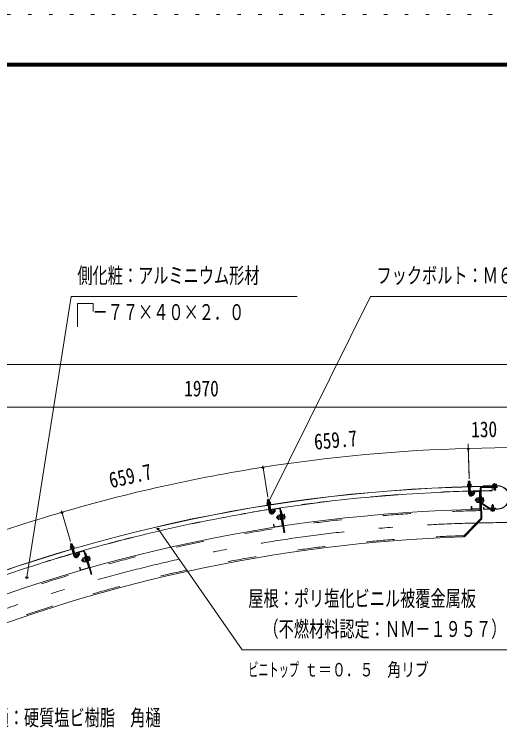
# Model space of a CAD drawing. Units: millimetres, scale not verified. Extents: x -31992 to 32005, y -14700 to 14700.
# Drawn here: x 23628 to 29192, y 6454 to 14700 of the extents above; entities that cross this region are included whole.
import ezdxf
from ezdxf.enums import TextEntityAlignment as Align

# ---------------------------------------------------------------- set-up
doc = ezdxf.new("R2010")
doc.units = ezdxf.units.MM
doc.header["$LTSCALE"] = 80
for name, pattern in [('USER2', [10, 4, -6]), ('USER3', [24, 12, -5, 2, -5]), ('USER4', [3, 0.5, -2.5])]:
    doc.linetypes.add(name, pattern=pattern)
for name, color, linetype, lineweight in [('0-6_2-02BOLD', 7, 'Continuous', 18), ('0-7_2-12HIDDEN', 3, 'USER2', 18), ('0-8_2-22CENTER', 3, 'USER3', 18), ('0-9_2-42THIN', 4, 'Continuous', 18), ('0-A_2-52DIM', 3, 'Continuous', 18), ('0-C_F-F1PAPER', 5, 'Continuous', 18), ('0-D_F-E_J_ADD', 5, 'USER4', 18)]:
    doc.layers.add(name, color=color, linetype=linetype, lineweight=lineweight)
doc.styles.add('ＭＳ ゴシック', font='')
doc.styles.get('ＭＳ ゴシック').set_extended_font_data('MS Gothic')

msp = doc.modelspace()

# ---------------------------------------------------------------- linework, layer by layer
at = {"layer": '0-6_2-02BOLD'}
for p, q in [((28854.51, 9314.07), (28853.75, 9342.59)), ((28866.35, 9296.89), (28822.62, 9295.71)), ((28822.62, 9295.71), (28822.76, 9290.46)), ((28866.49, 9291.64), (28822.76, 9290.46)), ((28824.43, 9290.51), (28824.58, 9284.91)), ((28864.98, 9285.99), (28824.58, 9284.91)), ((28833.96, 9311.76), (28834.38, 9296.03)), ((28836.49, 9202.87), (28834.33, 9283.42)), ((28856.01, 9258.19), (28835.02, 9257.62)), ((28854.16, 9312.3), (28854.59, 9296.57)), ((28857.48, 9203.43), (28855.32, 9283.98)), ((28861.16, 9314.25), (28864.26, 9312.57)), ((28864.26, 9312.57), (28864.69, 9296.84)), ((28864.83, 9291.59), (28864.98, 9285.99)), ((28866.35, 9296.89), (28866.49, 9291.64)), ((28967.68, 9266.62), (28974.59, 8920.89)), ((28978.87, 9266.85), (28985.89, 8916.48)), ((28985.74, 9273.99), (29163.5, 9277.54)), ((29002.16, 9292.87), (29165.57, 9296.14)), ((29002.16, 9292.87), (29002.19, 9291.12)), ((29165.61, 9294.39), (29002.19, 9291.12)), ((29107.22, 9290.58), (29107.87, 9238.08)), ((29113.15, 9300.69), (29156.89, 9301.56)), ((29113.15, 9300.69), (29113.26, 9295.09)), ((29117.6, 9314.78), (29114.57, 9312.96)), ((29114.57, 9312.96), (29114.82, 9300.73)), ((29124.78, 9287.97), (29124.67, 9293.57)), ((29124.68, 9313.16), (29124.92, 9300.93)), ((29125.5, 9251.93), (29125.01, 9276.77)), ((29125.51, 9251.93), (29146.5, 9252.35)), ((29125.51, 9251.93), (29129.07, 9248.5)), ((29143.07, 9248.78), (29129.07, 9248.5)), ((29143.07, 9248.78), (29146.5, 9252.35)), ((29144.88, 9313.56), (29145.12, 9301.33)), ((29145.78, 9288.39), (29145.66, 9293.99)), ((29146.5, 9252.35), (29146, 9277.2)), ((29156.89, 9301.56), (29157.01, 9295.97)), ((28863.54, 9222.53), (28864.01, 9198.74)), ((28869.62, 9198.85), (28864.01, 9198.74)), ((28869.14, 9222.65), (28869.62, 9198.85)), ((28957.1, 9235.61), (28874.52, 9233.95)), ((28957.21, 9230.01), (28874.62, 9228.36)), ((28884.8, 9184.35), (28908.88, 9209.75)), ((28929.01, 9152.08), (28931.36, 9156.34)), ((28931.36, 9156.34), (28951.67, 9156.75)), ((28958.6, 9160.38), (28964.2, 9160.48)), ((28958.6, 9160.38), (28959.79, 9100.88)), ((28962.92, 9224.52), (28966.67, 9036.96)), ((28968.99, 9200.84), (28980.19, 9201.07)), ((28986.59, 9160.94), (28981, 9160.82)), ((28986.59, 9160.94), (28987.78, 9101.44)), ((29003.47, 9157.79), (28986.67, 9157.45)), ((29005.99, 9153.62), (29003.47, 9157.79)), ((26525.81, 9100.53), (26523.07, 9098.31)), ((26523.07, 9098.31), (26525.51, 9082.76)), ((26567.89, 9084.1), (26524.67, 9077.32)), ((26559.7, 9105.84), (26525.81, 9100.53)), ((26526.32, 9077.58), (26527.19, 9072.04)), ((26567.12, 9078.31), (26527.19, 9072.04)), ((26527.96, 9129.73), (26530.87, 9133.73)), ((26527.96, 9129.73), (26548.71, 9132.99)), ((26532.38, 9101.56), (26527.96, 9129.73)), ((26530.87, 9133.73), (26544.71, 9135.9)), ((26533.05, 9099.87), (26535.49, 9084.33)), ((26549.54, 8992.22), (26537.05, 9071.82)), ((26544.71, 9135.9), (26548.71, 9132.99)), ((26553.13, 9104.81), (26548.71, 9132.99)), ((26553.01, 9103.01), (26555.45, 9087.47)), ((26570.29, 8995.47), (26557.8, 9075.07)), ((26566.25, 9083.84), (26567.12, 9078.31)), ((26567.08, 9089.29), (26567.89, 9084.1)), ((28922.18, 9143.89), (28917.03, 9138.54)), ((28917.38, 9121.04), (28917.03, 9138.54)), ((28917.38, 9121.04), (28922.74, 9115.9)), ((28922.18, 9143.89), (28929.17, 9144.03)), ((28931.63, 9143.21), (28951.94, 9143.62)), ((28932.15, 9116.95), (28952.46, 9117.36)), ((28959.2, 9130.63), (28952.06, 9137.49)), ((28952.19, 9130.49), (28959.33, 9123.63)), ((28959.74, 9103.33), (28952.74, 9103.19)), ((28959.79, 9100.88), (28965.39, 9101)), ((29072.83, 9030.94), (28979.3, 9090.62)), ((28987.78, 9101.44), (28982.18, 9101.34)), ((29078.85, 9040.38), (28985.33, 9100.06)), ((29003.74, 9144.65), (28986.93, 9144.32)), ((29004.26, 9118.39), (28987.45, 9118.06)), ((29104.57, 9073.67), (29101.14, 9070.1)), ((29104.57, 9073.67), (29118.56, 9073.95)), ((29122.13, 9070.52), (29118.56, 9073.95)), ((26561.8, 9049.58), (26541.05, 9046.33)), ((26573.84, 9015.19), (26577.37, 8991.65)), ((26664.94, 9040.18), (26583.26, 9027.93)), ((26665.78, 9034.64), (26584.09, 9022.39)), ((26599.84, 8980.05), (26620.45, 9008.34)), ((26672.14, 9029.93), (26699.97, 8844.41)), ((26677.69, 9030.77), (26718.59, 8758.01)), ((26681.21, 9007.22), (26692.29, 9008.89)), ((26692.29, 9008.89), (26729.66, 8759.68)), ((28872.41, 9058.88), (28866.81, 9058.76)), ((28866.81, 9058.76), (28867.29, 9034.97)), ((28872.41, 9058.88), (28872.89, 9035.08)), ((28961.19, 9031.25), (28878.6, 9029.59)), ((28961.3, 9025.65), (28878.71, 9023.99)), ((29008.85, 9045.86), (29007.1, 9045.82)), ((29007.1, 9045.82), (29007.42, 9030.07)), ((29008.85, 9045.86), (29009.17, 9030.11)), ((29170.9, 9029.84), (29012.74, 9026.68)), ((29170.94, 9028.1), (29012.77, 9024.93)), ((29092.65, 9008.69), (29092.41, 9020.92)), ((29095.75, 9006.98), (29092.65, 9008.69)), ((29130.04, 9007.67), (29095.75, 9006.98)), ((29122.13, 9070.52), (29101.14, 9070.1)), ((29101.14, 9070.1), (29101.75, 9039.66)), ((29102.76, 9008.89), (29102.51, 9021.12)), ((29122.13, 9070.52), (29122.74, 9040.08)), ((29122.96, 9009.3), (29122.72, 9021.53)), ((29134.48, 9021.76), (29134.37, 9027.36)), ((26642.1, 8944.73), (26637.68, 8938.77)), ((26640.28, 8921.46), (26637.68, 8938.77)), ((26640.28, 8921.46), (26646.25, 8917.04)), ((26642.1, 8944.73), (26649.02, 8945.77)), ((26642.1, 8944.73), (26646.25, 8917.04)), ((26646.25, 8917.04), (26653.17, 8918.08)), ((26647.82, 8953.73), (26649.61, 8958.27)), ((26649.61, 8958.27), (26669.7, 8961.28)), ((26651.56, 8945.28), (26671.65, 8948.3)), ((26655.45, 8919.3), (26675.54, 8922.31)), ((26676.47, 8963.34), (26669.54, 8962.3)), ((26669.54, 8962.3), (26677.64, 8908.3)), ((26680.52, 8936.34), (26672.56, 8942.23)), ((26673.6, 8935.3), (26681.56, 8929.42)), ((26676.11, 8965.76), (26681.64, 8966.59)), ((26684.56, 8909.34), (26677.64, 8908.3)), ((26703.8, 8969.92), (26698.26, 8969.08)), ((26722.89, 8955.98), (26706.26, 8953.48)), ((26726.78, 8930), (26710.16, 8927.5)), ((26728.73, 8917.01), (26712.1, 8914.51)), ((26723.97, 8965.15), (26730.52, 8921.54)), ((26730.52, 8921.54), (26728.73, 8917.01)), ((28770.7, 8708.68), (28974.59, 8920.89)), ((28788.68, 8711.22), (28985.89, 8916.48)), ((26603.68, 8854.03), (26598.14, 8853.2)), ((26598.14, 8853.2), (26601.66, 8829.66)), ((26603.68, 8854.03), (26607.2, 8830.5)), ((26695.25, 8838.04), (26613.57, 8825.79)), ((26696.09, 8832.5), (26614.4, 8820.25)), ((26729.66, 8759.68), (26718.59, 8758.01)), ((28780.61, 8718.98), (28788.68, 8711.22)), ((24271.18, 8593.81), (24268.74, 8591.25)), ((24268.74, 8591.25), (24273.15, 8576.15)), ((24269.55, 8623.05), (24289.7, 8628.94)), ((24269.55, 8623.05), (24271.93, 8627.39)), ((24277.56, 8595.67), (24269.55, 8623.05)), ((24304.1, 8603.44), (24271.18, 8593.81)), ((24271.93, 8627.39), (24285.36, 8631.32)), ((24315.02, 8582.92), (24273.03, 8570.65)), ((24314.99, 8577.08), (24276.2, 8565.74)), ((24278.44, 8594.09), (24282.85, 8578.99)), ((24285.36, 8631.32), (24289.7, 8628.94)), ((24297.71, 8601.57), (24289.7, 8628.94)), ((24297.83, 8599.76), (24302.25, 8584.66)), ((24313.42, 8582.46), (24314.99, 8577.08)), ((24313.54, 8587.97), (24315.02, 8582.92)), ((24274.62, 8571.11), (24276.2, 8565.74)), ((24308.63, 8489.45), (24286.01, 8566.78)), ((24313.41, 8547.91), (24293.25, 8542.02)), ((24328.78, 8495.33), (24306.17, 8572.68)), ((24329.77, 8515.35), (24336.3, 8492.46)), ((24335.16, 8516.89), (24341.69, 8494)), ((24341.69, 8494), (24336.3, 8492.46)), ((24416.91, 8551.84), (24337.47, 8529.19)), ((24418.44, 8546.45), (24339.01, 8523.81)), ((24341.65, 8493.93), (24358.45, 8524.63)), ((24358.45, 8524.63), (24376.87, 8514.55)), ((24360.07, 8483.85), (24376.87, 8514.55)), ((24425.37, 8542.6), (24476.79, 8362.19)), ((24430.75, 8544.14), (24506.36, 8278.9)), ((24437.27, 8521.25), (24448.05, 8524.32)), ((24406.51, 8454.25), (24402.9, 8447.76)), ((24407.7, 8430.93), (24402.9, 8447.76)), ((24406.51, 8454.25), (24413.25, 8456.17)), ((24406.51, 8454.25), (24414.19, 8427.32)), ((24407.7, 8430.93), (24414.19, 8427.32)), ((24414.19, 8427.32), (24420.92, 8429.24)), ((24415.82, 8456), (24435.36, 8461.57)), ((24423.02, 8430.74), (24442.56, 8436.31)), ((24438.21, 8477.11), (24431.48, 8475.2)), ((24431.48, 8475.2), (24446.44, 8422.69)), ((24445.69, 8450.86), (24437.04, 8455.67)), ((24437.54, 8479.47), (24442.93, 8481.01)), ((24437.54, 8479.47), (24453.85, 8422.25)), ((24438.96, 8448.94), (24447.61, 8444.13)), ((24453.17, 8424.61), (24446.44, 8422.69)), ((24453.85, 8422.25), (24459.24, 8423.79)), ((24464.46, 8487.15), (24459.08, 8485.61)), ((24464.46, 8487.15), (24480.78, 8429.93)), ((24481.59, 8488.41), (24465.42, 8483.8)), ((24485.19, 8475.78), (24469.02, 8471.17)), ((24480.78, 8429.93), (24475.39, 8428.39)), ((24492.39, 8450.52), (24476.22, 8445.91)), ((24485.09, 8485.02), (24481.59, 8488.41)), ((24380.07, 8359.36), (24374.68, 8357.83)), ((24374.68, 8357.83), (24381.2, 8334.94)), ((24380.07, 8359.36), (24386.59, 8336.47)), ((24472.94, 8355.27), (24393.51, 8332.62)), ((24474.48, 8349.88), (24395.04, 8327.24))]:
    msp.add_line(p, q, dxfattribs=at)
for points in [[(28832.75, 9342.02), (28836.16, 9345.61), (28850.15, 9345.99), (28853.75, 9342.59)], [(28833.52, 9313.51), (28832.75, 9342.02), (28853.75, 9342.59)], [(28861.16, 9314.25), (28826.87, 9313.33), (28823.87, 9311.49), (28824.29, 9295.75)], [(28985.51, 9285.19), (29163.27, 9288.74), (29163.5, 9277.54)], [(29117.6, 9314.78), (29151.89, 9315.47), (29154.98, 9313.76), (29155.22, 9301.54)], [(28869.56, 9198.79), (28893.63, 9224.2), (28908.88, 9209.75)], [(28958.65, 9157.92), (28951.65, 9157.78), (28952.74, 9103.19)], [(29005.99, 9153.62), (29006.88, 9109.53), (29004.52, 9105.26), (28987.71, 9104.93)], [(26567.08, 9089.29), (26523.86, 9082.5), (26524.67, 9077.32)], [(26559.7, 9105.84), (26562.99, 9104.57), (26565.43, 9089.03)], [(28922.18, 9143.89), (28922.74, 9115.9), (28929.73, 9116.04)], [(28929.01, 9152.08), (28929.89, 9107.99), (28932.41, 9103.81), (28952.72, 9104.22)], [(26579.38, 9016.02), (26582.91, 8992.48), (26577.37, 8991.65)], [(26582.86, 8992.42), (26603.48, 9020.71), (26620.45, 9008.34)], [(29082.76, 9039.28), (29147.24, 9040.57), (29147.46, 9029.37)], [(29134.48, 9021.76), (29090.74, 9020.89), (29090.63, 9026.49)], [(29130.04, 9007.67), (29133.06, 9009.5), (29132.82, 9021.73)], [(26647.82, 8953.73), (26654.37, 8910.12), (26657.4, 8906.31), (26677.49, 8909.32)], [(26676.11, 8965.76), (26684.93, 8906.92), (26690.47, 8907.75)], [(26703.8, 8969.92), (26712.62, 8911.07), (26707.08, 8910.24)], [(26723.97, 8965.15), (26720.94, 8968.97), (26704.31, 8966.47)], [(24313.54, 8587.97), (24271.55, 8575.68), (24273.03, 8570.65)], [(24304.1, 8603.44), (24307.53, 8602.6), (24311.95, 8587.5)], [(24448.05, 8524.32), (24517.13, 8281.97), (24506.36, 8278.9)], [(24411.04, 8463.91), (24412.23, 8468.64), (24431.76, 8474.2)], [(24411.04, 8463.91), (24423.13, 8421.5), (24426.63, 8418.11), (24446.16, 8423.68)], [(24485.09, 8485.02), (24497.18, 8442.61), (24495.99, 8437.89), (24479.82, 8433.28)]]:
    msp.add_lwpolyline(points, dxfattribs=at)
for centre, radius, start, end in [((29325.61, -8626.52), 17918.42, 90.69833, 114.33472), ((29325.61, -8626.52), 17916.67, 90.69833, 114.33472), ((28829.09, 9305.28), 8.11, 52.99149, 91.53772), ((28844.82, 9284.02), 29.79, 71.70639, 111.36684), ((28859.38, 9306.09), 8.11, 91.53772, 130.06915), ((29325.61, -8626.52), 17865.92, 90.69833, 91.50403), ((28985.88, 9266.99), 18.2, 91.146, 181.146), ((28985.88, 9266.99), 7, 91.146, 181.146), ((29119.75, 9306.71), 8.11, 52.61456, 91.146), ((29135.34, 9285.35), 29.79, 71.31689, 110.97733), ((29150.05, 9307.32), 8.11, 91.146, 129.69225), ((29168.26, 9162.12), 134.05, 271.146, 91.146), ((29168.26, 9162.12), 132.3, 271.146, 91.146), ((29325.61, -8626.52), 17865.92, 91.57138, 98.8867), ((28864.48, 9203.61), 28, 181.51164, 316.53772), ((28864.48, 9203.61), 7, 181.48558, 316.53772), ((28874.74, 9222.75), 11.2, 91.146, 181.146), ((28874.74, 9222.75), 5.6, 91.146, 181.146), ((28957.32, 9224.41), 11.2, 1.146, 91.146), ((28957.32, 9224.41), 5.6, 1.146, 91.146), ((26529.04, 9092.82), 8.11, 60.37416, 98.92039), ((26547.37, 9073.76), 29.79, 79.08907, 118.74951), ((26558.99, 9097.52), 8.11, 98.92039, 137.45183), ((28939.12, 9149.93), 10.07, 181.146, 221.87283), ((28966.06, 9130.77), 36.61, 160.12059, 202.17142), ((28939.91, 9110.54), 10.07, 140.41917, 181.146), ((28989.1, 9105.96), 18.2, 181.146, 237.45593), ((28989.1, 9105.96), 7, 181.146, 237.45593), ((28969.83, 9130.84), 36.61, 340.12061, 22.17142), ((28995.98, 9151.07), 10.07, 320.41917, 1.146), ((28996.76, 9111.67), 10.07, 1.146, 41.87283), ((29325.61, -8626.52), 17655.92, 91.146, 114.19534), ((29325.61, -8626.52), 17865.92, 98.95406, 106.26938), ((26577.21, 8996.54), 28, 188.89432, 323.92039), ((26577.21, 8996.54), 7, 188.86824, 323.92039), ((26584.92, 9016.86), 11.2, 98.52867, 188.52867), ((26584.92, 9016.86), 5.6, 98.52867, 188.52867), ((26666.6, 9029.1), 11.2, 8.52867, 98.52867), ((26666.6, 9029.1), 5.6, 8.52867, 98.52867), ((28878.49, 9035.19), 11.2, 181.146, 271.146), ((28878.49, 9035.19), 5.6, 181.146, 271.146), ((28961.07, 9036.85), 5.6, 271.146, 1.146), ((28961.07, 9036.85), 11.2, 271.146, 1.146), ((29012.66, 9030.18), 5.25, 181.146, 271.146), ((29012.66, 9030.18), 3.5, 181.146, 271.146), ((29082.62, 9046.28), 18.2, 237.45593, 271.146), ((29082.62, 9046.28), 7, 237.45593, 271.146), ((29097.58, 9015.13), 8.11, 271.146, 309.69225), ((29112.3, 9037.11), 29.79, 251.31689, 290.97733), ((29127.88, 9015.74), 8.11, 232.61456, 271.146), ((26658.13, 8952.91), 10.07, 188.52867, 229.25551), ((26687.3, 8937.36), 36.61, 167.50327, 209.55408), ((26663.97, 8913.94), 10.07, 147.80185, 188.52867), ((26714.37, 8961.34), 10.07, 327.80185, 8.52867), ((26691.04, 8937.92), 36.61, 347.50327, 29.55408), ((26720.21, 8922.37), 10.07, 8.52867, 49.25551), ((26612.74, 8831.33), 11.2, 188.52867, 278.52867), ((26612.74, 8831.33), 5.6, 188.52867, 278.52867), ((26694.43, 8843.58), 5.6, 278.52867, 8.52867), ((26694.43, 8843.58), 11.2, 278.52867, 8.52867), ((29325.61, -8626.52), 17344.08, 91.83345, 112.94801), ((24275.36, 8586.59), 8.11, 67.75682, 106.30305), ((24296, 8570.03), 29.79, 86.47173, 126.13219), ((24304.46, 8595.09), 8.11, 106.30305, 144.8345), ((29325.61, -8626.52), 17865.92, 106.33673, 113.65205), ((24335.5, 8497.29), 7, 196.25092, 331.30305), ((24340.54, 8518.42), 11.2, 105.91135, 195.91135), ((24340.54, 8518.42), 5.6, 105.91135, 195.91135), ((24419.98, 8541.07), 11.2, 15.91135, 105.91135), ((24419.98, 8541.07), 5.6, 15.91135, 105.91135), ((24335.5, 8497.29), 28, 196.27699, 331.30305), ((24421.36, 8464.41), 10.07, 195.91135, 236.63817), ((24452.29, 8452.74), 36.61, 174.88594, 216.93675), ((24432.17, 8426.51), 10.07, 155.18452, 195.91135), ((24476.05, 8480), 10.07, 335.18452, 15.91135), ((24455.93, 8453.78), 36.61, 354.88594, 36.93675), ((24486.85, 8442.11), 10.07, 15.91135, 56.63817), ((24391.97, 8338.01), 11.2, 195.91135, 285.91135), ((24391.97, 8338.01), 5.6, 195.91135, 285.91135), ((24471.41, 8360.66), 5.6, 285.91135, 15.91135), ((24471.41, 8360.66), 11.2, 285.91135, 15.91135)]:
    msp.add_arc(centre, radius, start, end, dxfattribs=at)
at = {"layer": '0-7_2-12HIDDEN'}
for radius, start, end in [(17867.67, 90.69833, 91.50404), (17867.67, 91.57138, 98.8867), (17641.22, 91.146, 114.19611), (17867.67, 98.95406, 106.26938), (17358.77, 91.78378, 112.98013), (17867.67, 106.33672, 113.65205)]:
    msp.add_arc((29325.61, -8626.52), radius, start, end, dxfattribs=at)
at = {"layer": '0-8_2-22CENTER'}
for p, q in [((28842.9, 9355.43), (28846.99, 9203.14)), ((29134.53, 9325.63), (29136.28, 9238.14)), ((28908.48, 9224.6), (28877.18, 9191.57)), ((26536.3, 9144.33), (26559.92, 8993.83)), ((29016.93, 9131.78), (28906.7, 9129.57)), ((29113.1, 8996.83), (29111.35, 9084.31)), ((26618.15, 9023.01), (26591.35, 8986.24)), ((26628.59, 8928.56), (26737.63, 8944.91)), ((24275.95, 8638.6), (24318.71, 8492.38)), ((24372.7, 8528.8), (24350.86, 8488.89)), ((24395.21, 8436.47), (24501.23, 8466.69))]:
    msp.add_line(p, q, dxfattribs=at)
for centre, radius, start, end in [((28864.48, 9203.61), 17.5, 181.5377, 316.5377), ((26577.21, 8996.54), 17.5, 188.92038, 323.92038), ((29325.61, -8626.52), 17500, 90, 114.75879), ((24335.5, 8497.29), 17.5, 196.30305, 331.30305)]:
    msp.add_arc(centre, radius, start, end, dxfattribs=at)
at = {"layer": '0-9_2-42THIN'}
for p, q in [((28836.32, 9313.59), (28835.48, 9344.89)), ((28851.71, 9313.99), (28850.87, 9345.31)), ((28835.15, 9252.77), (28837.82, 9257.7)), ((28837.82, 9257.7), (28837.12, 9283.49)), ((29127.47, 9293.63), (29127.59, 9288.03)), ((29127.81, 9276.83), (29128.36, 9249.19)), ((29142.87, 9293.93), (29142.98, 9288.34)), ((29143.2, 9277.14), (29143.75, 9249.5)), ((26535.15, 9101.99), (26530.29, 9132.94)), ((26543.82, 9046.76), (26539.82, 9072.25)), ((26550.36, 9104.38), (26545.5, 9135.32)), ((28929.24, 9140.53), (28918.74, 9140.32)), ((28929.66, 9119.54), (28919.16, 9119.33)), ((29104.54, 9039.72), (29103.88, 9072.96)), ((29119.94, 9040.03), (29119.28, 9073.27)), ((26541.8, 9041.53), (26543.82, 9046.76)), ((26649.53, 8942.31), (26639.15, 8940.76)), ((26652.65, 8921.55), (26642.27, 8919.99)), ((24280.25, 8596.46), (24271.45, 8626.52)), ((24295.02, 8600.78), (24286.24, 8630.84)), ((24310.72, 8547.13), (24303.48, 8571.89)), ((24314.77, 8543.25), (24310.72, 8547.13)), ((24414.21, 8452.8), (24404.1, 8449.92)), ((24419.96, 8432.61), (24409.86, 8429.73))]:
    msp.add_line(p, q, dxfattribs=at)
for points in [[(28856.14, 9253.34), (28853.21, 9258.11), (28852.52, 9283.91)], [(26562.55, 9044.79), (26559.03, 9049.15), (26555.03, 9074.64)], [(24294.61, 8537.36), (24295.94, 8542.8), (24288.7, 8567.57)]]:
    msp.add_lwpolyline(points, dxfattribs=at)
at = {"layer": '0-A_2-52DIM'}
for p, q in [((24279.81, 11465.9), (23770.21, 8247.72)), ((26869.81, 11465.9), (24279.81, 11465.9)), ((27709.8, 11465.9), (26543.93, 9116.94)), ((30509.8, 11465.9), (27709.8, 11465.9)), ((24349.81, 11383.92), (24530.1, 11383.92)), ((24349.81, 11115.9), (24349.81, 11383.92)), ((24530.1, 11383.92), (24530.1, 11293.77)), ((29302.31, 10685.45), (14357.3, 10685.45)), ((14357.3, 10195.45), (29302.31, 10195.45)), ((28841.87, 9399.86), (28831.97, 9776.02)), ((28832.57, 9740.02), (28842.35, 9375.94)), ((28847.02, 9723.53), (28819.02, 9723.53)), ((26493.2, 9508.11), (26465.2, 9508.11)), ((26533.12, 9164.6), (26476.64, 9524.41)), ((26557.94, 9116.94), (26529.94, 9116.94)), ((24186.57, 8992.03), (24158.57, 8992.03)), ((24167.95, 9007.86), (24270.19, 8658.29)), ((25287.15, 8804.41), (25259.15, 8804.41)), ((26239.81, 7412.9), (25273.15, 8804.41)), ((23784.21, 8247.72), (23756.21, 8247.72)), ((26239.81, 7412.9), (29879.81, 7412.9))]:
    msp.add_line(p, q, dxfattribs=at)
msp.add_lwpolyline([(28833.02, 9723.53), (29288.55, 9732.65), (29290, 9778.94)], dxfattribs=at)
for centre, radius, start, end in [((29325.64, -8626.63), 18356.77, 91.53778, 98.92041), ((28833.02, 9723.53), 14, 180, 0), ((29325.64, -8626.64), 18356.79, 98.92041, 106.30302), ((26479.2, 9508.11), 14, 180, 0), ((26543.94, 9116.94), 14, 180, 0), ((29325.6, -8626.48), 18356.62, 106.30302, 113.68571), ((24172.57, 8992.03), 14, 180, 0), ((25273.15, 8804.41), 14, 180, 0), ((23770.21, 8247.72), 14, 180, 0)]:
    msp.add_arc(centre, radius, start, end, dxfattribs=at)
at = {"layer": '0-C_F-F1PAPER'}
for p, q in [((-8875.08, 14140), (31304.92, 14140)), ((-8871.58, 14136.5), (31301.42, 14136.5)), ((-8868.08, 14133), (31297.92, 14133)), ((-8864.58, 14129.5), (31294.42, 14129.5)), ((-8861.08, 14126), (31290.92, 14126)), ((-8857.58, 14122.5), (31287.42, 14122.5)), ((-8854.08, 14119), (31283.92, 14119)), ((-8850.58, 14115.5), (31280.42, 14115.5)), ((-8847.08, 14112), (31276.92, 14112)), ((-8843.58, 14108.5), (31273.42, 14108.5)), ((-8840.08, 14105), (31269.92, 14105))]:
    msp.add_line(p, q, dxfattribs=at)
at = {"layer": '0-D_F-E_J_ADD'}
msp.add_lwpolyline([(-9575.08, -14700), (-9575.08, 14700), (32004.92, 14700)], dxfattribs=at)

# ---------------------------------------------------------------- texts
at = {"layer": '0-A_2-52DIM', "color": 7, "style": 'ＭＳ ゴシック'}
for s, height, width, p in [('側化粧：アルミニウム形材', 182.3, 0.7, (24349.81, 11560.78)), ('フックボルト：Ｍ６×５０Ｌ', 182.3, 0.7, (27779.81, 11560.78)), ('\u3000－７７×４０×２．０', 182.3, 0.7, (24349.81, 11140.77)), ('1970', 182.3, 0.8, (25574.54, 10265.45)), ('屋根：ポリ塩化ビニル被覆金属板', 182.3, 0.7, (26309.81, 7857.77)), ('\u3000（不燃材料認定：ＮＭ－１９５７）', 182.3, 0.7, (26309.81, 7507.78)), ('ビニトップ ', 155, 0.55, (26309.81, 7062.9)), ('ｔ＝０．５\u3000角リブ', 155, 0.75, (26952.79, 7062.9)), ('谷樋：硬質塩ビ樹脂\u3000角樋', 182.3, 0.7, (23215.16, 6490.97))]:
    msp.add_text(s, height=height, dxfattribs=dict(at, width=width)).set_placement(p, align=Align.BOTTOM_LEFT)
at = {"layer": '0-A_2-52DIM', "color": 7, "style": 'ＭＳ ゴシック', "width": 0.8}
for s, rotation, p in [('130', 1.146, (28868.44, 9794.26)), ('659.7', 5.229, (27077.3, 9653.81)), ('659.7', 12.612, (24746.99, 9213.37))]:
    msp.add_text(s, height=182.3, rotation=rotation, dxfattribs=at).set_placement(p, align=Align.BOTTOM_LEFT)

doc.saveas('drawing.dxf')
